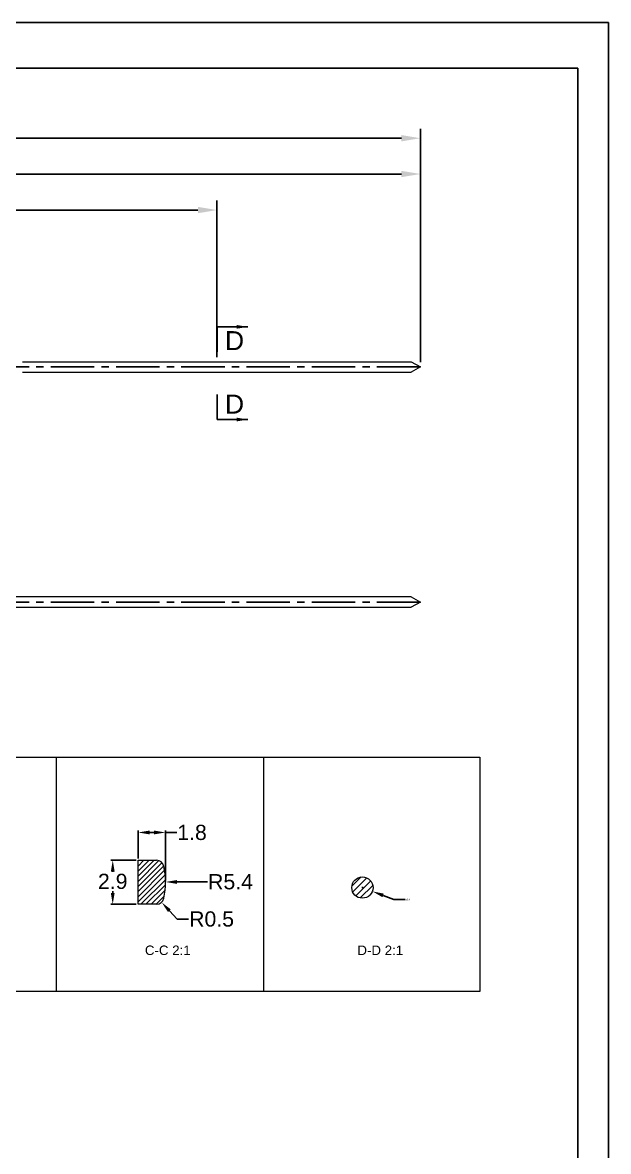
# Model space of a CAD drawing. Header units: millimetres. Extents: x 1336 to 2438, y 1230 to 1601.
# Drawn here: x 2360.6 to 2437.6, y 1452.1 to 1600.6 of the extents above; entities that cross this region are included whole.
import ezdxf

# ---------------------------------------------------------------- set-up
doc = ezdxf.new("R2010")
doc.units = ezdxf.units.MM
doc.linetypes.add('CENTER2', pattern=[28.575, 19.05, -3.175, 3.175, -3.175])
doc.layers.add('Center Line', color=2, linetype='CENTER2')
doc.layers.add('Dimension', color=3, linetype='Continuous')
doc.layers.add('标注', color=4, linetype='Continuous', lineweight=5)
doc.styles.get("Standard").update_dxf_attribs({"font": 'arial.ttf'})
doc.styles.add('样式 1', font='romant.shx')
doc.dimstyles.new('ISO-25$0', dxfattribs={"dimtxt": 2.5, "dimasz": 2.5, "dimexe": 0.5, "dimexo": 1, "dimgap": 1, "dimtad": 0, "dimtih": 1, "dimtoh": 1, "dimdec": 1, "dimzin": 10, "dimdsep": 46, "dimlunit": 6, "dimtxsty": '样式 1', "dimcen": 0, "dimclrd": 256, "dimclre": 256, "dimclrt": 7, "dimazin": 0, "dimtfac": 1, "dimtdec": 1, "dimtofl": 0, "dimtmove": 0, "dimatfit": 0, "dimfxl": 1, "dimtolj": 1, "dimtzin": 10, "dimarcsym": 0})
doc.dimstyles.get("Standard").update_dxf_attribs({"dimtxt": 0.18, "dimasz": 0.18, "dimexe": 0.18, "dimexo": 0.0625, "dimgap": 0.09, "dimtad": 0, "dimtih": 1, "dimtoh": 1, "dimdec": 4, "dimzin": 0, "dimdsep": 46, "dimtxsty": 'Standard', "dimcen": 0.09, "dimadec": 0, "dimazin": 0, "dimtfac": 1, "dimtdec": 4, "dimtofl": 0, "dimtmove": 0, "dimatfit": 3, "dimfxl": 1, "dimtolj": 1, "dimtzin": 0, "dimarcsym": 0})
doc.dimstyles.new('Standard$0', dxfattribs={"dimtxt": 2.3, "dimasz": 2, "dimexe": 1, "dimexo": 1, "dimgap": 1, "dimtad": 0, "dimtih": 1, "dimtoh": 1, "dimdec": 1, "dimzin": 0, "dimdsep": 46, "dimtxsty": 'Standard', "dimcen": 0, "dimclrd": 4, "dimclre": 4, "dimclrt": 4, "dimadec": 1, "dimazin": 0, "dimtfac": 1, "dimtdec": 1, "dimtofl": 0, "dimtmove": 0, "dimatfit": 0, "dimfxl": 1, "dimtolj": 1, "dimtzin": 0, "dimarcsym": 0})
doc.dimstyles.new('STANDARD$4', dxfattribs={"dimtxt": 2, "dimasz": 1.5, "dimexe": 0.5, "dimexo": 0.5, "dimgap": 0.5, "dimtad": 1, "dimtoh": 1, "dimdsep": 46, "dimtxsty": 'Standard', "dimcen": 0, "dimadec": 0, "dimazin": 0, "dimtfac": 1, "dimtofl": 0, "dimtmove": 0, "dimatfit": 3, "dimfxl": 1, "dimtolj": 1, "dimtzin": 0, "dimarcsym": 0})
doc.dimstyles.new('副本 ISO-25', dxfattribs={"dimtxt": 1.5, "dimasz": 1.5, "dimexe": 0.4, "dimexo": 0, "dimgap": 0.4, "dimtad": 1, "dimdsep": 46, "dimtxsty": 'Standard', "dimcen": 2, "dimadec": 0, "dimazin": 0, "dimtfac": 1, "dimtmove": 0, "dimatfit": 3, "dimfxl": 1, "dimarcsym": 0})

# ---------------------------------------------------------------- blocks, each defined once
blk = doc.blocks.new('*D208')
at = {"layer": 'Defpoints', "color": 0, "transparency": 16777216}
for p in [(2412.84, 1580.7), (2277.84, 1556.92), (2412.84, 1555.32)]:
    blk.add_point(p, dxfattribs=at)
at = {"layer": 'Dimension', "color": 0, "lineweight": -2, "transparency": 16777216}
for p, q in [((2277.84, 1557.54), (2277.84, 1581.95)), ((2412.84, 1555.94), (2412.84, 1581.95)), ((2280.34, 1580.7), (2410.34, 1580.7))]:
    blk.add_line(p, q, dxfattribs=at)
at = {"layer": 'Dimension', "color": 0, "transparency": 16777216}
for points in [[(2280.34, 1581.12), (2280.34, 1580.29), (2277.84, 1580.7)], [(2410.34, 1581.12), (2410.34, 1580.29), (2412.84, 1580.7)]]:
    blk.add_solid(points, dxfattribs=at)
at = {"layer": 'Dimension', "color": 0, "transparency": 16777216, "insert": (2321.03, 1582.61), "char_height": 2.5, "attachment_point": 5}
blk.add_mtext('135', dxfattribs=at)
blk = doc.blocks.new('*D209')
at = {"layer": 'Defpoints', "color": 0, "transparency": 16777216}
for p in [(2265.2, 1585.41), (2265.2, 1556.92), (2412.84, 1555.32)]:
    blk.add_point(p, dxfattribs=at)
at = {"layer": 'Dimension', "color": 0, "lineweight": -2, "transparency": 16777216}
for p, q in [((2265.2, 1557.54), (2265.2, 1586.66)), ((2412.84, 1555.94), (2412.84, 1586.66)), ((2410.34, 1585.41), (2267.7, 1585.41))]:
    blk.add_line(p, q, dxfattribs=at)
at = {"layer": 'Dimension', "color": 0, "transparency": 16777216}
for points in [[(2267.7, 1585.83), (2267.7, 1585), (2265.2, 1585.41)], [(2410.34, 1585.83), (2410.34, 1585), (2412.84, 1585.41)]]:
    blk.add_solid(points, dxfattribs=at)
at = {"layer": 'Dimension', "color": 0, "transparency": 16777216, "insert": (2321.03, 1587.31), "char_height": 2.5, "attachment_point": 5}
blk.add_mtext('147.6', dxfattribs=at)
blk = doc.blocks.new('*D157')
at = {"layer": 'Defpoints', "color": 0, "transparency": 16777216}
for p in [(2386.09, 1575.96), (2277.84, 1556.92), (2386.09, 1555.99)]:
    blk.add_point(p, dxfattribs=at)
at = {"layer": 'Dimension', "color": 0, "lineweight": -2, "transparency": 16777216}
for p, q in [((2277.84, 1557.54), (2277.84, 1577.21)), ((2386.09, 1556.62), (2386.09, 1577.21)), ((2280.34, 1575.96), (2383.59, 1575.96))]:
    blk.add_line(p, q, dxfattribs=at)
at = {"layer": 'Dimension', "color": 0, "transparency": 16777216}
for points in [[(2280.34, 1576.38), (2280.34, 1575.54), (2277.84, 1575.96)], [(2383.59, 1576.38), (2383.59, 1575.54), (2386.09, 1575.96)]]:
    blk.add_solid(points, dxfattribs=at)
at = {"layer": 'Dimension', "color": 0, "transparency": 16777216, "insert": (2296.19, 1577.86), "char_height": 2.5, "attachment_point": 5}
blk.add_mtext('108.3', dxfattribs=at)
blk = doc.blocks.new('*D220')
at = {"layer": 'Defpoints', "color": 0, "transparency": 16777216}
for p in [(2403.91, 1487.34), (2406.53, 1486.34)]:
    blk.add_point(p, dxfattribs=at)
at = {"layer": 'Dimension', "color": 0, "lineweight": -2, "transparency": 16777216}
for p, q in [((2405.13, 1486.84), (2405.31, 1486.84)), ((2405.22, 1486.75), (2405.22, 1486.93)), ((2409.33, 1485.26), (2407.93, 1485.8)), ((2410.83, 1485.26), (2409.33, 1485.26))]:
    blk.add_line(p, q, dxfattribs=at)
at = {"layer": 'Dimension', "color": 0, "transparency": 16777216}
blk.add_solid([(2408.02, 1486.03), (2407.84, 1485.57), (2406.53, 1486.34)], dxfattribs=at)
at = {"layer": 'Dimension', "color": 0, "transparency": 16777216, "insert": (2411.18, 1485.26), "char_height": 0.18, "attachment_point": 5}
blk.add_mtext('\\A1;∅1.4', dxfattribs=at)
blk = doc.blocks.new('*D189')
at = {"layer": 'Defpoints', "color": 0, "transparency": 16777216}
for p in [(2379.34, 1494.08), (2375.74, 1490.43), (2379.34, 1487.53)]:
    blk.add_point(p, dxfattribs=at)
at = {"layer": 'Dimension', "color": 3, "lineweight": -2, "transparency": 16777216}
for p, q in [((2375.74, 1490.68), (2375.74, 1494.33)), ((2377.24, 1494.08), (2377.84, 1494.08)), ((2379.34, 1487.78), (2379.34, 1494.33)), ((2379.34, 1494.08), (2380.84, 1494.08))]:
    blk.add_line(p, q, dxfattribs=at)
at = {"layer": 'Dimension', "color": 3, "transparency": 16777216}
for points in [[(2377.24, 1494.33), (2377.24, 1493.83), (2375.74, 1494.08)], [(2377.84, 1494.33), (2377.84, 1493.83), (2379.34, 1494.08)]]:
    blk.add_solid(points, dxfattribs=at)
at = {"layer": 'Dimension', "transparency": 16777216, "insert": (2382.82, 1494.08), "char_height": 2, "attachment_point": 5}
blk.add_mtext('\\A1;1.8', dxfattribs=at)
blk = doc.blocks.new('*D190')
at = {"layer": 'Defpoints', "color": 0, "transparency": 16777216}
for p in [(2375.74, 1490.43), (2372.4, 1484.63), (2375.74, 1484.63)]:
    blk.add_point(p, dxfattribs=at)
at = {"layer": 'Dimension', "color": 3, "lineweight": -2, "transparency": 16777216}
for p, q in [((2375.49, 1490.43), (2372.15, 1490.43)), ((2372.4, 1488.93), (2372.4, 1488.91)), ((2372.4, 1486.13), (2372.4, 1486.37)), ((2375.49, 1484.63), (2372.15, 1484.63))]:
    blk.add_line(p, q, dxfattribs=at)
at = {"layer": 'Dimension', "color": 3, "transparency": 16777216}
for points in [[(2372.15, 1488.93), (2372.65, 1488.93), (2372.4, 1490.43)], [(2372.15, 1486.13), (2372.65, 1486.13), (2372.4, 1484.63)]]:
    blk.add_solid(points, dxfattribs=at)
at = {"layer": 'Dimension', "transparency": 16777216, "insert": (2372.4, 1487.64), "char_height": 2, "attachment_point": 5}
blk.add_mtext('\\A1;2.9', dxfattribs=at)
blk = doc.blocks.new('*D191')
at = {"layer": 'Defpoints', "color": 0, "transparency": 16777216}
for p in [(2378.15, 1485.63), (2378.83, 1484.89)]:
    blk.add_point(p, dxfattribs=at)
at = {"layer": 'Dimension', "color": 3, "lineweight": -2, "transparency": 16777216}
for p, q in [((2380.86, 1482.69), (2379.84, 1483.79)), ((2382.36, 1482.69), (2380.86, 1482.69))]:
    blk.add_line(p, q, dxfattribs=at)
at = {"layer": 'Dimension', "color": 3, "transparency": 16777216}
blk.add_solid([(2380.03, 1483.96), (2379.66, 1483.62), (2378.83, 1484.89)], dxfattribs=at)
at = {"layer": 'Dimension', "transparency": 16777216, "insert": (2385.39, 1482.69), "char_height": 2, "attachment_point": 5}
blk.add_mtext('\\A1;R0.5', dxfattribs=at)
blk = doc.blocks.new('*D192')
at = {"layer": 'Defpoints', "color": 0, "transparency": 16777216}
for p in [(2368.62, 1487.53), (2379.34, 1487.57)]:
    blk.add_point(p, dxfattribs=at)
at = {"layer": 'Dimension', "color": 3, "lineweight": -2, "transparency": 16777216}
blk.add_line((2384.86, 1487.59), (2380.84, 1487.57), dxfattribs=at)
at = {"layer": 'Dimension', "color": 3, "transparency": 16777216}
blk.add_solid([(2380.84, 1487.82), (2380.84, 1487.32), (2379.34, 1487.57)], dxfattribs=at)
at = {"layer": 'Dimension', "transparency": 16777216, "insert": (2387.88, 1487.59), "char_height": 2, "attachment_point": 5}
blk.add_mtext('\\A1;R5.4', dxfattribs=at)

msp = doc.modelspace()

# ---------------------------------------------------------------- hatches: boundary and pattern name
at = {"lineweight": 13, "ltscale": 5}
h = msp.add_hatch(dxfattribs=at)
h.set_pattern_fill('ANSI31', color=6, scale=5)
h.set_pattern_definition([(45, (-12943.2704, -4516.5509), (-0.441941738, 0.441941738), [])])
h.paths.add_polyline_path([(2344.55, 1490.249), (2344.55, 1485.049), (2346.247, 1485.049, 0.2393489), (2346.57, 1485.213), (2348.173, 1487.406, 0.3332702), (2348.167, 1487.886), (2346.47, 1490.093, 0.2328518), (2346.153, 1490.249)])
h.paths.add_polyline_path([(2316.5, 1487.672, 0.1563172), (2316.426, 1487.905), (2315.62, 1489.033, 0.2422133), (2315.294, 1489.201), (2308.9, 1489.201), (2308.9, 1483.801), (2315.294, 1483.801, 0.2422133), (2315.62, 1483.968), (2316.426, 1485.096, 0.1563172), (2316.5, 1485.329)])
h.paths.add_polyline_path([(2406.621, 1486.837, 1), (2403.821, 1486.837, 1)])
at = {"lineweight": 13}
h = msp.add_hatch(dxfattribs=at)
h.set_pattern_fill('ANSI31', color=6, scale=0.15)
h.set_pattern_definition([(45, (-618.63914, 2671.1097), (-0.336759605, 0.336759605), [])])
h.paths.add_polyline_path([(2375.737, 1484.63), (2378.149, 1484.63, 0.3576522), (2379.13, 1485.435, 0.0987662), (2379.13, 1489.626, 0.3576522), (2378.149, 1490.43), (2375.737, 1490.43)])

# ---------------------------------------------------------------- linework, layer by layer
for p, q in [((2433.512, 1594.624), (2024.257, 1594.624)), ((2433.512, 1307.884), (2433.512, 1594.624))]:
    msp.add_line(p, q)
for p, q in [((2360.551, 1555.991), (2411.638, 1555.991)), ((2411.638, 1555.991), (2412.838, 1555.316)), ((2412.838, 1555.316), (2411.638, 1554.641)), ((2360.551, 1554.641), (2411.638, 1554.641)), ((2411.638, 1525.071), (2353.047, 1525.071)), ((2353.047, 1523.721), (2411.638, 1523.721)), ((2411.638, 1525.071), (2412.838, 1524.396)), ((2412.838, 1524.396), (2411.638, 1523.721)), ((2250.716, 1503.978), (2392.217, 1503.978)), ((2365.026, 1473.176), (2365.026, 1503.978)), ((2392.217, 1503.978), (2392.217, 1473.176)), ((2392.217, 1503.978), (2420.649, 1503.978)), ((2420.649, 1503.978), (2420.649, 1473.176)), ((2375.737, 1490.43), (2378.149, 1490.43)), ((2375.737, 1484.63), (2375.737, 1490.43)), ((2378.149, 1484.63), (2375.737, 1484.63)), ((2420.649, 1473.176), (2250.834, 1473.176))]:
    msp.add_line(p, q, dxfattribs=at)
msp.add_lwpolyline([(2437.55, 1303.624), (2437.55, 1600.624), (2017.55, 1600.624), (2017.55, 1303.624)], close=True)
msp.add_circle((2405.221, 1486.837), 1.4, dxfattribs=at)
for centre, radius, start, end in [((2378.149, 1489.43), 1, 11.28119, 90), ((2368.624, 1487.53), 10.713, 348.71881, 11.28119), ((2378.149, 1485.63), 1, 270, 348.71881)]:
    msp.add_arc(centre, radius, start, end, dxfattribs=at)
at = {"layer": 'Center Line', "ltscale": 0.3}
for p, q in [((2412.838, 1555.316), (2277.842, 1555.316)), ((2412.838, 1524.396), (2283.126, 1524.396))]:
    msp.add_line(p, q, dxfattribs=at)

# ---------------------------------------------------------------- texts
at = {"lineweight": 13, "char_height": 1.25, "width": 6.2737, "attachment_point": 1}
for s, insert in [('C-C 2:1', (2376.628, 1479.208)), ('D-D 2:1', (2404.559, 1479.208))]:
    msp.add_mtext(s, dxfattribs=dict(at, insert=insert))
at = {"layer": '标注', "color": 0, "lineweight": 13, "ltscale": 5, "char_height": 2.5, "width": 1.42448, "attachment_point": 1}
for insert in [(2387.147, 1560.033), (2387.147, 1551.684)]:
    msp.add_mtext('D', dxfattribs=dict(at, insert=insert))

# ---------------------------------------------------------------- dimensions: what is measured, and where the dimension line sits
at = {"layer": 'Dimension'}
for base, p1, p2, picture, middle in [((2265.203, 1585.412), (2412.838, 1555.316), (2265.203, 1556.916), '*D209', (2321.03, 1585.412)), ((2412.838, 1580.704), (2277.842, 1556.916), (2412.838, 1555.316), '*D208', (2321.03, 1580.704)), ((2386.095, 1575.959), (2277.842, 1556.916), (2386.095, 1555.991), '*D157', (2296.194, 1575.959))]:
    dim = msp.add_linear_dim(base=base, p1=p1, p2=p2, dimstyle='ISO-25$0', override={"dimexe": 1.25, "dimexo": 0.625, "dimgap": 0.625, "dimtad": 1, "dimzin": 8, "dimlunit": 2, "dimpost": '<>', "dimtxsty": 'Standard', "dimcen": 2.5, "dimclrd": 0, "dimclre": 0, "dimclrt": 0, "dimadec": 0, "dimtdec": 2, "dimtofl": 1, "dimatfit": 3, "dimtolj": 0, "dimtzin": 8}, dxfattribs=at)
    dim.commit()
    dim.dimension.update_dxf_attribs({"geometry": picture, "text_midpoint": middle, "dimtype": 160})
dim = msp.add_linear_dim(base=(2379.337, 1494.078), p1=(2375.737, 1490.43), p2=(2379.337, 1487.53), dimstyle='Standard$0', override={"dimtxt": 2, "dimasz": 1.5, "dimexe": 0.25, "dimexo": 0.25, "dimgap": 0.25, "dimlfac": 0.5, "dimclrd": 3, "dimclre": 3, "dimclrt": 256, "dimadec": 0, "dimtdec": 2, "dimatfit": 3}, dxfattribs=at)
dim.commit()
dim.dimension.update_dxf_attribs({"geometry": '*D189', "text_midpoint": (2382.815, 1494.078)})
dim = msp.add_linear_dim(base=(2372.395, 1484.63), p1=(2375.737, 1490.43), p2=(2375.737, 1484.63), angle=90, dimstyle='Standard$0', override={"dimtxt": 2, "dimasz": 1.5, "dimexe": 0.25, "dimexo": 0.25, "dimgap": 0.25, "dimlfac": 0.5, "dimclrd": 3, "dimclre": 3, "dimclrt": 256, "dimadec": 0, "dimtdec": 2, "dimatfit": 3}, dxfattribs=at)
dim.commit()
dim.dimension.update_dxf_attribs({"geometry": '*D190', "text_midpoint": (2372.395, 1487.64), "dimtype": 160})
dim = msp.add_radius_dim(center=(2368.624, 1487.53), mpoint=(2379.337, 1487.569), dimstyle='STANDARD$4', override={"dimexe": 0.25, "dimexo": 0.25, "dimgap": 0.25, "dimtad": 0, "dimtih": 1, "dimdec": 1, "dimlfac": 0.5, "dimzin": 0, "dimclrd": 3, "dimclre": 3, "dimclrt": 256}, dxfattribs=at)
dim.commit()
dim.dimension.update_dxf_attribs({"geometry": '*D192', "text_midpoint": (2384.86, 1487.589), "dimtype": 164})
dim = msp.add_diameter_dim_2p(p1=(2403.914, 1487.338), p2=(2406.528, 1486.336), dimstyle='Standard', override={"dimasz": 1.5, "dimtad": 0, "dimtih": 1, "dimtoh": 1, "dimdec": 1, "dimlfac": 0.5, "dimadec": 0}, dxfattribs=at)
dim.commit()
dim.dimension.update_dxf_attribs({"geometry": '*D220', "text_midpoint": (2411.181, 1485.262)})
dim = msp.add_radius_dim(center=(2378.149, 1485.63), mpoint=(2378.826, 1484.894), dimstyle='STANDARD$4', override={"dimexe": 0.25, "dimexo": 0.25, "dimgap": 0.25, "dimtad": 0, "dimtih": 1, "dimdec": 1, "dimlfac": 0.5, "dimzin": 0, "dimclrd": 3, "dimclre": 3, "dimclrt": 256}, dxfattribs=at)
dim.commit()
dim.dimension.update_dxf_attribs({"geometry": '*D191', "text_midpoint": (2385.392, 1482.686)})

# ---------------------------------------------------------------- leaders
at = {"layer": '标注', "color": 0, "lineweight": 13, "ltscale": 5}
for points in [[(2390.171, 1560.599), (2386.116, 1560.599), (2386.116, 1557.296)], [(2390.171, 1548.403), (2386.116, 1548.403), (2386.116, 1551.706)]]:
    msp.add_leader(points, dimstyle='副本 ISO-25', dxfattribs=at)

doc.saveas('drawing.dxf')
